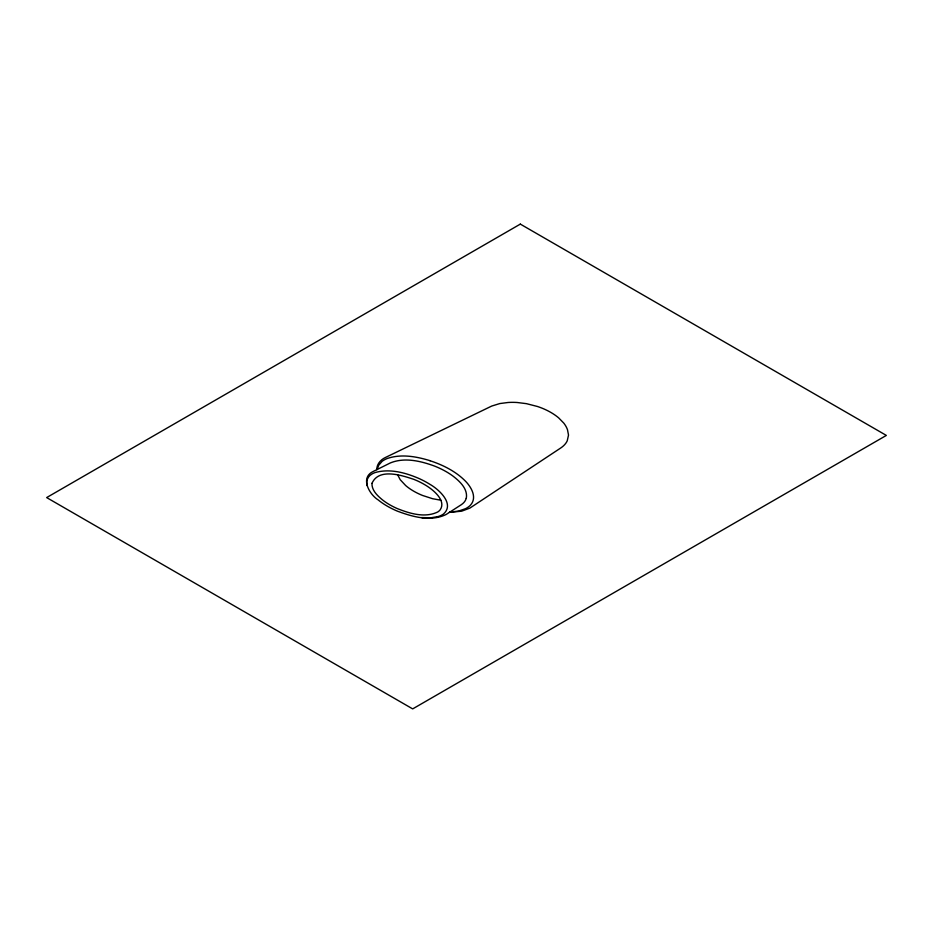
<?xml version="1.0" encoding="UTF-8"?>
<svg xmlns="http://www.w3.org/2000/svg" width="933" height="933" viewBox="0 0 933 933"><rect width="100%" height="100%" fill="white"/><g stroke="black" fill="none" stroke-linecap="round" stroke-linejoin="round"><path stroke-width="1.4" d="M376.804 469.672C376.629 464.202 380.734 459.572 385.516 457.45L491.703 406.065L499.831 403.557L508.1 402.485A40.889 23.605 0 0 1 517.139 402.496L526.445 403.662L537.408 406.473A62.931 36.329 0 0 1 544.289 409.109A65.776 37.973 0 0 1 558.68 417.891L563.777 423.104A54.231 31.314 0 0 1 567.486 429.705L568.512 435.081L567.252 440.773A31.151 17.984 0 0 1 560.733 447.992L469.835 508.123L461.625 511.191L449.461 512.345M377.294 469.427L378.576 465.415L382.098 461.369A21.296 12.292 0 0 1 387.37 458.465C401.26 453.718 416.456 456.517 430.125 460.704M466.302 498.304C468.028 488.822 459.607 481.171 452.808 475.958A84.448 48.761 0 0 0 440.901 468.867A79.177 45.717 0 0 0 434.207 465.952C420.445 460.949 404.397 457.147 390.309 462.955L373.013 471.562C359.998 477.719 369.281 494.397 378.11 499.866A84.46 48.761 0 0 0 397.213 511.074C412.351 516.765 430.743 522.025 446.126 514.491L461.334 504.683A21.261 12.269 0 0 0 466.197 498.304M449.893 512.065L458.465 511.109L465.497 508.695A22.357 12.91 0 0 0 470.547 505.068C477.743 497.032 470.617 485.906 464.191 479.924A92.285 53.274 0 0 0 430.066 460.75M421.448 517.558L430.859 517.792L438.09 516.567A16.572 9.563 0 0 0 443.548 513.966C454.931 503.867 438.872 489.37 429.833 484.274A90.011 51.968 0 0 0 419.92 478.921C406.123 472.821 390.181 468.331 375.218 472.53A15.978 9.225 0 0 0 371.754 474.151C367.742 476.366 365.678 481.416 367.252 485.766M423.477 517.768L422.544 517.663M440.843 500.205L432.597 498.712L422.579 495.47A65.707 37.938 0 0 1 405.645 485.522L400.187 479.679L397.75 474.944M371.964 483.387C371.696 490.443 377.503 495.785 382.507 499.913A73.299 42.323 0 0 0 397.201 508.543C409.692 513.523 424.853 518.2 437.705 511.995A14.648 8.455 0 0 0 440.108 509.908C445.682 502.036 436.597 493.114 430.614 488.6A75.2 43.419 0 0 0 420.701 482.466A72.436 41.822 0 0 0 417.949 481.125A69.905 40.364 0 0 0 413.681 479.305C401.365 475.189 378.658 467.841 371.964 483.387M520.322 224.107L46.65 497.581L412.678 708.893L886.35 435.419L520.322 224.107"/></g></svg>
